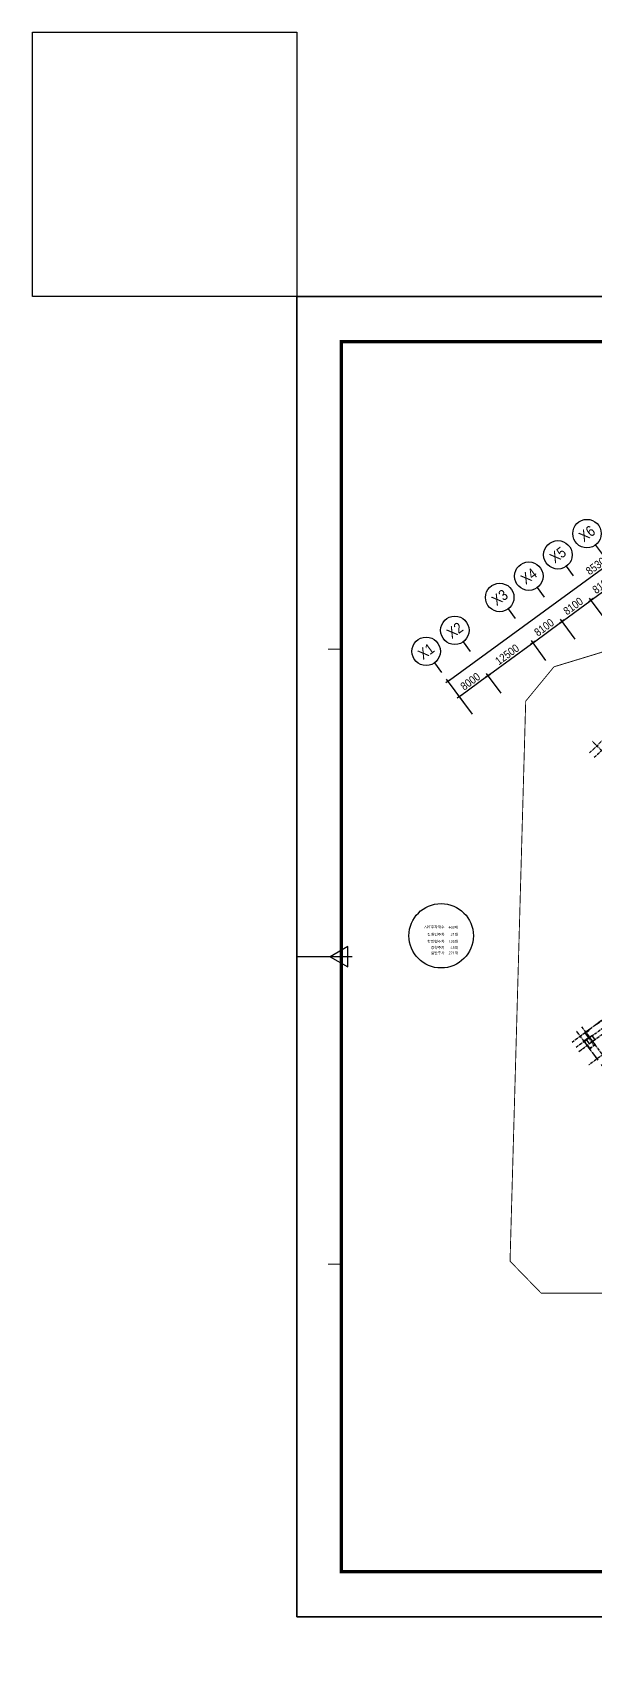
# Model space of a CAD drawing. Header units: millimetres. Extents: x 75184266 to 76346726, y -35077925 to -33679385.
# Drawn here: x 75184266 to 75310809, y -34728645 to -34365116 of the extents above; entities that cross this region are included whole.
import ezdxf
from ezdxf.enums import TextEntityAlignment as Align
from ezdxf.xclip import XClip

# ---------------------------------------------------------------- set-up
doc = ezdxf.new("R2010")
doc.units = ezdxf.units.MM
doc.header["$LTSCALE"] = 50
doc.header["$MEASUREMENT"] = 0
doc.header["$XCLIPFRAME"] = 2
doc.header["$PDMODE"] = 1
doc.header["$PDSIZE"] = -3
for name, pattern in [('CENTER', [2, 1.25, -0.25, 0.25, -0.25]), ('HIDDEN2', [0.1875, 0.125, -0.0625]), ('PHANTOM2', [1.25, 0.625, -0.125, 0.125, -0.125, 0.125, -0.125]), ('XR-지하3층$0$H', [1.3, 0.8, -0.5])]:
    doc.linetypes.add(name, pattern=pattern)
doc.layers.get('0').update_dxf_attribs({"linetype": 'CONTINUOUS'})
doc.layers.get('Defpoints').update_dxf_attribs({"color": 51, "linetype": 'CONTINUOUS'})
doc.layers.add('AZ-LINE', color=3, linetype='CONTINUOUS')
doc.layers.add('CEN', color=1, linetype='CENTER')
for name, color, linetype, plot in [('DEFPOINT', 142, 'CONTINUOUS', False), ('XR-기준층$0$XR-지하3층$0$DEFPOINT', 142, 'CONTINUOUS', False), ('건축', 8, 'CONTINUOUS', False)]:
    doc.layers.add(name, color=color, linetype=linetype, plot=plot)
doc.layers.add('XR-지하3층$0$0_plan', color=7, linetype='CONTINUOUS', lineweight=0)
doc.styles.add('XR-지하3층$0$20110829_평면도_면적조정$0$돋움', font='')
doc.styles.add('XR-지하3층$0$돋움', font='', dxfattribs={"width": 0.9})
doc.styles.add('XR-지하3층$0$맑은고딕', font='')
doc.styles.get('XR-지하3층$0$20110829_평면도_면적조정$0$돋움').set_extended_font_data('Dotum')
doc.styles.get('XR-지하3층$0$돋움').set_extended_font_data('Dotum')
doc.styles.get('XR-지하3층$0$맑은고딕').set_extended_font_data('Malgun Gothic')
doc.dimstyles.new('XR-지하3층$0$20110829_평면도_면적조정$0$std_style', dxfattribs={"dimscale": 400, "dimtxt": 3, "dimasz": 1, "dimexe": 1.5, "dimexo": 2, "dimgap": 1, "dimtad": 1, "dimtoh": 1, "dimdec": 0, "dimzin": 0, "dimdsep": 46, "dimtxsty": 'XR-지하3층$0$돋움', "dimblk": 'XR-지하3층$0$20110829_평면도_면적조정$0$01420DDOT01', "dimblk1": 'XR-지하3층$0$20110829_평면도_면적조정$0$01420DDOT01', "dimblk2": 'XR-지하3층$0$20110829_평면도_면적조정$0$01420DDOT01', "dimcen": 2.5, "dimdle": 8, "dimclrd": 256, "dimclre": 256, "dimclrt": 256, "dimadec": 0, "dimazin": 0, "dimtfac": 1, "dimtdec": 0, "dimtix": 1, "dimtmove": 2, "dimatfit": 3, "dimldrblk": 'XR-지하3층$0$20110829_평면도_면적조정$0$_ClosedBlank', "dimfxl": 1, "dimtolj": 1, "dimtzin": 0, "dimlwd": -1, "dimlwe": -1, "dimarcsym": 0})

# ---------------------------------------------------------------- blocks, each defined once
blk = doc.blocks.new('바탕폼')
at = {"layer": 'AZ-LINE', "ltscale": 10}
blk.add_lwpolyline([(841, 594.71), (0, 594.71), (0, 0), (841, 0)], close=True, dxfattribs=at)
at = {"layer": 'AZ-LINE', "const_width": 1.5}
blk.add_lwpolyline([(20, 574.35), (20, 20.35), (821, 20.35), (821, 574.35)], close=True, dxfattribs=at)
at = {"layer": 'AZ-LINE', "ltscale": 10, "const_width": 0.5}
for points in [[(20, 435.85), (14, 435.85)], [(20, 158.85), (14, 158.85)]]:
    blk.add_lwpolyline(points, dxfattribs=at)
at = {"layer": 'AZ-LINE'}
blk.add_lwpolyline([(15, 297.35), (23, 292.75), (23, 301.95)], close=True, dxfattribs=at)
at = {"layer": 'AZ-LINE', "const_width": 0.7}
blk.add_lwpolyline([(0, 297.35), (24.97, 297.35)], dxfattribs=at)
blk = doc.blocks.new('XR-지하3층$0$20110829_평면도_면적조정$0$01420DDOT01')
blk.add_line((-1.5, 0), (1.5, 0))
at = {"const_width": 0.5}
blk.add_lwpolyline([(-0.25, 0, 1), (0.25, 0, 1)], format="xyb", close=True, dxfattribs=at)
blk = doc.blocks.new('*D294')
at = {"layer": 'Defpoints', "color": 0, "transparency": 16777216}
for p in [(75286650, -34509796), (75290036, -34514415, 0), (75283584, -34519145, 0)]:
    blk.add_point(p, dxfattribs=at)
at = {"layer": '건축'}
for p, q in [((75289563, -34513770), (75286295, -34509313)), ((75280520, -34514290), (75286327, -34510033)), ((75283111, -34518500), (75279843, -34514043))]:
    blk.add_line(p, q, dxfattribs=at)
at = {"layer": '건축', "xscale": 400, "yscale": 400, "zscale": 400}
for p, rotation in [((75286650, -34509796), 36.24693456144445), ((75280198, -34514527), 216.2469345614445)]:
    blk.add_blockref('XR-지하3층$0$20110829_평면도_면적조정$0$01420DDOT01', p, dxfattribs=dict(at, rotation=rotation))
at = {"layer": '건축', "insert": (75282654, -34511112), "char_height": 1800, "attachment_point": 5, "rotation": 36.24693, "style": 'XR-지하3층$0$돋움'}
blk.add_mtext('\\A1;8000', dxfattribs=at)
blk = doc.blocks.new('XR-지하3층$0$20110829_평면도_면적조정$0$_ClosedBlank')
at = {"color": 0, "linetype": 'ByBlock', "lineweight": -2}
for p, q in [((-1, 0.17), (0, 0)), ((-1, 0.17), (-1, -0.17)), ((0, 0), (-1, -0.17))]:
    blk.add_line(p, q, dxfattribs=at)
blk = doc.blocks.new('*D295')
at = {"layer": 'Defpoints', "color": 0, "transparency": 16777216}
for p in [(75346469, -34460649), (75352378, -34468709, 0), (75283584, -34519145, 0)]:
    blk.add_point(p, dxfattribs=at)
at = {"layer": '건축'}
for p, q in [((75277998, -34510849), (75346147, -34460886)), ((75351905, -34468064), (75346114, -34460166)), ((75283111, -34518500), (75277320, -34510602))]:
    blk.add_line(p, q, dxfattribs=at)
at = {"layer": '건축', "xscale": 400, "yscale": 400, "zscale": 400}
for p, rotation in [((75346469, -34460649), 36.24693456144445), ((75277675, -34511086), 216.2469345614445)]:
    blk.add_blockref('XR-지하3층$0$20110829_평면도_면적조정$0$01420DDOT01', p, dxfattribs=dict(at, rotation=rotation))
at = {"layer": '건축', "insert": (75311303, -34484818), "char_height": 1800, "attachment_point": 5, "rotation": 36.24693, "style": 'XR-지하3층$0$돋움'}
blk.add_mtext('\\A1;85302', dxfattribs=at)
blk = doc.blocks.new('*D296')
at = {"layer": 'Defpoints', "color": 0, "transparency": 16777216}
for p in [(75296731, -34502406), (75300117, -34507024, 0), (75290036, -34514415, 0)]:
    blk.add_point(p, dxfattribs=at)
at = {"layer": '건축'}
for p, q in [((75299644, -34506379), (75296376, -34501922)), ((75286972, -34509560), (75296408, -34502642)), ((75289563, -34513770), (75286295, -34509313))]:
    blk.add_line(p, q, dxfattribs=at)
at = {"layer": '건축', "xscale": 400, "yscale": 400, "zscale": 400}
for p, rotation in [((75296731, -34502406), 36.24693456144445), ((75286650, -34509796), 216.2469345614445)]:
    blk.add_blockref('XR-지하3층$0$20110829_평면도_면적조정$0$01420DDOT01', p, dxfattribs=dict(at, rotation=rotation))
at = {"layer": '건축', "insert": (75290921, -34505052), "char_height": 1800, "attachment_point": 5, "rotation": 36.24693, "style": 'XR-지하3층$0$돋움'}
blk.add_mtext('\\A1;12500', dxfattribs=at)
blk = doc.blocks.new('*D297')
at = {"layer": 'Defpoints', "color": 0, "transparency": 16777216}
for p in [(75303265, -34497615), (75306651, -34502234, 0), (75300118, -34507023, 0)]:
    blk.add_point(p, dxfattribs=at)
at = {"layer": '건축'}
for p, q in [((75297055, -34502168), (75302942, -34497852)), ((75306178, -34501589), (75302910, -34497131)), ((75299645, -34506378), (75296378, -34501921))]:
    blk.add_line(p, q, dxfattribs=at)
at = {"layer": '건축', "xscale": 400, "yscale": 400, "zscale": 400}
for p, rotation in [((75303265, -34497615), 36.24693456144445), ((75296732, -34502404), 216.2469345614445)]:
    blk.add_blockref('XR-지하3층$0$20110829_평면도_면적조정$0$01420DDOT01', p, dxfattribs=dict(at, rotation=rotation))
at = {"layer": '건축', "insert": (75299229, -34498960), "char_height": 1800, "attachment_point": 5, "rotation": 36.24693, "style": 'XR-지하3층$0$돋움'}
blk.add_mtext('\\A1;8100', dxfattribs=at)
blk = doc.blocks.new('*D298')
at = {"layer": 'Defpoints', "color": 0, "transparency": 16777216}
for p in [(75309797, -34492826), (75313183, -34497444, 0), (75306651, -34502234, 0)]:
    blk.add_point(p, dxfattribs=at)
at = {"layer": '건축'}
for p, q in [((75303587, -34497379), (75309475, -34493062)), ((75312710, -34496799), (75309442, -34492342)), ((75306178, -34501589), (75302910, -34497131))]:
    blk.add_line(p, q, dxfattribs=at)
at = {"layer": '건축', "xscale": 400, "yscale": 400, "zscale": 400}
for p, rotation in [((75309797, -34492826), 36.24693456144445), ((75303265, -34497615), 216.2469345614445)]:
    blk.add_blockref('XR-지하3층$0$20110829_평면도_면적조정$0$01420DDOT01', p, dxfattribs=dict(at, rotation=rotation))
at = {"layer": '건축', "insert": (75305762, -34494171), "char_height": 1800, "attachment_point": 5, "rotation": 36.24693, "style": 'XR-지하3층$0$돋움'}
blk.add_mtext('\\A1;8100', dxfattribs=at)
blk = doc.blocks.new('*D299')
at = {"layer": 'Defpoints', "color": 0, "transparency": 16777216}
for p in [(75316330, -34488037), (75319716, -34492655, 0), (75313183, -34497444, 0)]:
    blk.add_point(p, dxfattribs=at)
at = {"layer": '건축'}
for p, q in [((75319243, -34492010), (75315975, -34487553)), ((75310120, -34492589), (75316007, -34488273)), ((75312710, -34496799), (75309442, -34492342))]:
    blk.add_line(p, q, dxfattribs=at)
at = {"layer": '건축', "xscale": 400, "yscale": 400, "zscale": 400}
for p, rotation in [((75316330, -34488037), 36.24693456144445), ((75309797, -34492826), 216.2469345614445)]:
    blk.add_blockref('XR-지하3층$0$20110829_평면도_면적조정$0$01420DDOT01', p, dxfattribs=dict(at, rotation=rotation))
at = {"layer": '건축', "insert": (75312294, -34489382), "char_height": 1800, "attachment_point": 5, "rotation": 36.24693, "style": 'XR-지하3층$0$돋움'}
blk.add_mtext('\\A1;8100', dxfattribs=at)
blk = doc.blocks.new('XR-지하3층$0$A$C723B38EE')
at = {"layer": 'XR-지하3층$0$0_plan', "color": 8}
blk.add_lwpolyline([(0.29, 354.69, 0.009046), (6.34, 355.04, -0.06989), (137.26, 346.76, 0.552713), (247.35, 461.75), (214.69, 591.72, 0.017723), (212.96, 597.67, 0.017723)], format="xyb", dxfattribs=at)

msp = doc.modelspace()

# ---------------------------------------------------------------- linework, layer by layer
at = {"layer": 'CEN', "ltscale": 10, "elevation": 0}
for points in [[(75309457.2, -34527151.1), (75320256.5, -34516807.5)], [(75313486.1, -34528069.4), (75310051.1, -34524483.1)], [(75313011.1, -34525824.2), (75310494.7, -34528234.4)]]:
    msp.add_lwpolyline(points, dxfattribs=at)
at = {"layer": 'CEN', "ltscale": 10}
for points in [[(75305514.5, -34592221.8), (75317574.4, -34583380.1)], [(75309388.6, -34593659.3), (75306452.3, -34589654.4)], [(75307662.1, -34588767.5), (75312333.7, -34595139.5)], [(75308114.6, -34592175.4), (75314151.1, -34587749.8)], [(75309211.4, -34591371.3), (75306401.4, -34593431.5)], [(75307045.8, -34594310.5), (75313223, -34589781.8)], [(75314979.4, -34593199.8), (75309289.7, -34597371.1)], [(75310648.5, -34592841), (75309438.8, -34593727.9)], [(75309388.6, -34593659.3), (75311143.2, -34596052.6)]]:
    msp.add_lwpolyline(points, dxfattribs=at)
at = {"layer": 'DEFPOINT', "ltscale": 0.5}
msp.add_lwpolyline([(75243663.7, -34424516.7), (75184266.3, -34424516.7), (75184266.3, -34365116.3), (75243663.7, -34365116.3)], close=True, dxfattribs=at)
at = {"layer": 'XR-기준층$0$XR-지하3층$0$DEFPOINT', "ltscale": 0.5}
for points in [[(75663664.6, -34721516.7), (75243664.6, -34721516.7), (75243664.6, -34424516.7), (75663664.6, -34424516.7)], [(75663666.7, -34721516.7), (75243666.7, -34721516.7), (75243666.7, -34424516.7), (75663666.7, -34424516.7)]]:
    msp.add_lwpolyline(points, close=True, dxfattribs=at)
at = {"layer": '건축'}
for p, q in [((75310752, -34480428.9), (75312328.8, -34482579.5)), ((75304219.6, -34485218.1), (75305796.3, -34487368.8)), ((75297687.1, -34490007.4), (75299263.8, -34492158)), ((75291153.1, -34494797.8), (75292729.8, -34496948.5)), ((75281072.1, -34502188.7), (75282648.8, -34504339.3)), ((75274620.3, -34506918.8), (75276197, -34509069.4))]:
    msp.add_line(p, q, dxfattribs=at)
at = {"layer": '건축', "linetype": 'HIDDEN2', "ltscale": 30}
for p, q in [((75309449.6, -34589522.8), (75309360.9, -34589401.8)), ((75309227.6, -34591266.5), (75308385, -34590117.2)), ((75308631.5, -34592373), (75308400.9, -34592058.5)), ((75308631.5, -34592373), (75308510.5, -34592461.7)), ((75310761.4, -34592851.2), (75308715.7, -34590060.8)), ((75309175.5, -34593115), (75309054.5, -34593203.7)), ((75309515.5, -34593578.7), (75309175.5, -34593115)), ((75310519.5, -34593028.6), (75309316.3, -34591387.4)), ((75309483.2, -34593788.4, 0), (75309432.9, -34593719.8, 0)), ((75309858.2, -34593513.4), (75309769.5, -34593392.5)), ((75309858.2, -34593513.4), (75309769.5, -34593392.5))]:
    msp.add_line(p, q, dxfattribs=at)
at = {"layer": '건축', "linetype": 'PHANTOM2', "ltscale": 50, "const_width": 200}
msp.add_lwpolyline([(75558572.6, -34605145.4), (75561597.6, -34590145.4), (75561659.5, -34553000), (75564717.9, -34517999.9), (75564749.8, -34498884.2), (75475183.7, -34492234.7), (75349445.8, -34482899.8, -0.11511755), (75301447.5, -34507814.4), (75295098.5, -34515540.4), (75291581.4, -34641500.4), (75298553.1, -34648669.4), (75429499.8, -34648668.1), (75454491.8, -34644667.8), (75484498.1, -34644667.5), (75499504.9, -34645667.4), (75547907.3, -34645666.1), (75558522.6, -34635068.3)], format="xyb", close=True, dxfattribs=at)
at = {"layer": '건축', "linetype": 'XR-지하3층$0$H', "ltscale": 50}
msp.add_lwpolyline([(75314772.3, -34585434.4), (75308385, -34590117.2), (75309227.6, -34591266.5), (75308191.3, -34592026.2), (75314538.5, -34600683.8)], dxfattribs=at)
at = {"layer": '건축', "linetype": 'HIDDEN2', "ltscale": 30}
for points in [[(75308385, -34590117.2), (75309360.9, -34589401.8)], [(75308715.7, -34590060.8), (75309449.6, -34589522.8)], [(75309449.6, -34589522.8), (75309360.9, -34589401.8)], [(75309449.6, -34589522.8), (75309360.9, -34589401.8)], [(75308191.3, -34592026.2), (75309227.6, -34591266.5)], [(75308191.3, -34592026.2), (75308510.5, -34592461.7)], [(75308400.9, -34592058.5), (75309316.3, -34591387.4)], [(75309054.5, -34593203.7), (75309432.9, -34593719.8)], [(75310761.4, -34592851.2), (75310519.5, -34593028.6)], [(75309515.5, -34593578.7), (75309769.5, -34593392.5)], [(75309604.1, -34593699.7), (75309858.2, -34593513.4)]]:
    msp.add_lwpolyline(points, dxfattribs=at)
at = {"layer": '건축'}
msp.add_lwpolyline([(75309441.1, -34592597.9), (75308731.6, -34591630.1), (75309941.3, -34590743.2), (75310650.8, -34591711)], close=True, dxfattribs=at)
at = {"layer": '건축', "linetype": 'HIDDEN2', "ltscale": 30, "elevation": 0}
msp.add_lwpolyline([(75309604.1, -34593699.7), (75309483.2, -34593788.4)], dxfattribs=at)
at = {"layer": '건축'}
for centre in [(75308860, -34477848.2), (75302327.5, -34482637.4), (75295795.1, -34487426.7), (75289261, -34492217.1), (75279180, -34499608), (75272728.2, -34504338.1)]:
    msp.add_circle(centre, 3200, dxfattribs=at)
at = {"layer": '건축', "ltscale": 0.5}
msp.add_circle((75276099.4, -34568313.6), 7241, dxfattribs=at)

# ---------------------------------------------------------------- block references
at = {"layer": 'AZ-LINE', "xscale": 499.40546941707, "yscale": 499.40546941707, "zscale": 499.40546941707}
msp.add_blockref('바탕폼', (75243664.6, -34721516.7), dxfattribs=at)
at = {"layer": '건축', "ltscale": 0.5}
ref = msp.add_blockref('XR-지하3층$0$A$C723B38EE', (75115875.3, -35187756.2), dxfattribs=dict(at, xscale=999.9999999999998, yscale=999.9999999999998, zscale=999.9999999999998))
XClip(ref).set_block_clipping_path([(137.7798442268, 119.9958357572), (497.8511876765, 396.6664658143)])

# ---------------------------------------------------------------- texts
at = {"layer": '건축', "style": 'XR-지하3층$0$20110829_평면도_면적조정$0$돋움', "width": 0.9}
for s, p in [('X6', (75308860, -34477848.2)), ('X5', (75302327.5, -34482637.4)), ('X4', (75295795.1, -34487426.7)), ('X3', (75289261, -34492217.1)), ('X2', (75279180, -34499608)), ('X1', (75272728.2, -34504338.1))]:
    msp.add_text(s, height=2400, rotation=36.246934, dxfattribs=at).set_placement(p, align=Align.MIDDLE_CENTER)
at = {"layer": '건축', "ltscale": 0.5, "style": 'XR-지하3층$0$맑은고딕'}
for s, p in [('APT주차대수', (75276866.9, -34566632.5)), ('장애인주차', (75276866.9, -34568313.6)), ('463대', (75279905.7, -34566695.2)), ('21대', (75279905.7, -34568313.6)), ('확장형주차', (75276866.9, -34569880)), ('경형주차', (75276866.9, -34571267.3)), ('126대', (75279905.7, -34569880)), ('45대', (75279905.7, -34571267.3)), ('일반주차', (75276866.9, -34572483.5)), ('271대', (75279905.7, -34572483.5))]:
    msp.add_text(s, height=600, rotation=359.999999, dxfattribs=at).set_placement(p, align=Align.RIGHT)

# ---------------------------------------------------------------- dimensions: what is measured, and where the dimension line sits
at = {"layer": '건축'}
for base, p1, p2, picture, middle in [((75346469.2, -34460649.4), (75283584, -34519145.1, 0), (75352378, -34468708.9, 0), '*D295', (75311302.8, -34484818.1)), ((75316329.7, -34488036.6), (75313183.3, -34497444.4, 0), (75319715.7, -34492655.2, 0), '*D299', (75312294.1, -34489381.9)), ((75309797.2, -34492825.9), (75306650.8, -34502233.7, 0), (75313183.3, -34497444.4, 0), '*D298', (75305761.6, -34494171.1)), ((75303264.7, -34497615.2), (75300118.3, -34507022.9, 0), (75306650.8, -34502233.7, 0), '*D297', (75299229.1, -34498960.4)), ((75296730.7, -34502405.6), (75290035.8, -34514415, 0), (75300116.7, -34507024.1, 0), '*D296', (75290920.8, -34505051.6)), ((75286649.7, -34509796.4), (75283584, -34519145.1, 0), (75290035.8, -34514415, 0), '*D294', (75282654.4, -34511112.1))]:
    dim = msp.add_linear_dim(base=base, p1=p1, p2=p2, angle=36.246935, dimstyle='XR-지하3층$0$20110829_평면도_면적조정$0$std_style', override={"dimtxt": 4.5}, dxfattribs=at)
    dim.commit()
    dim.dimension.update_dxf_attribs({"geometry": picture, "text_midpoint": middle})

doc.saveas('drawing.dxf')
